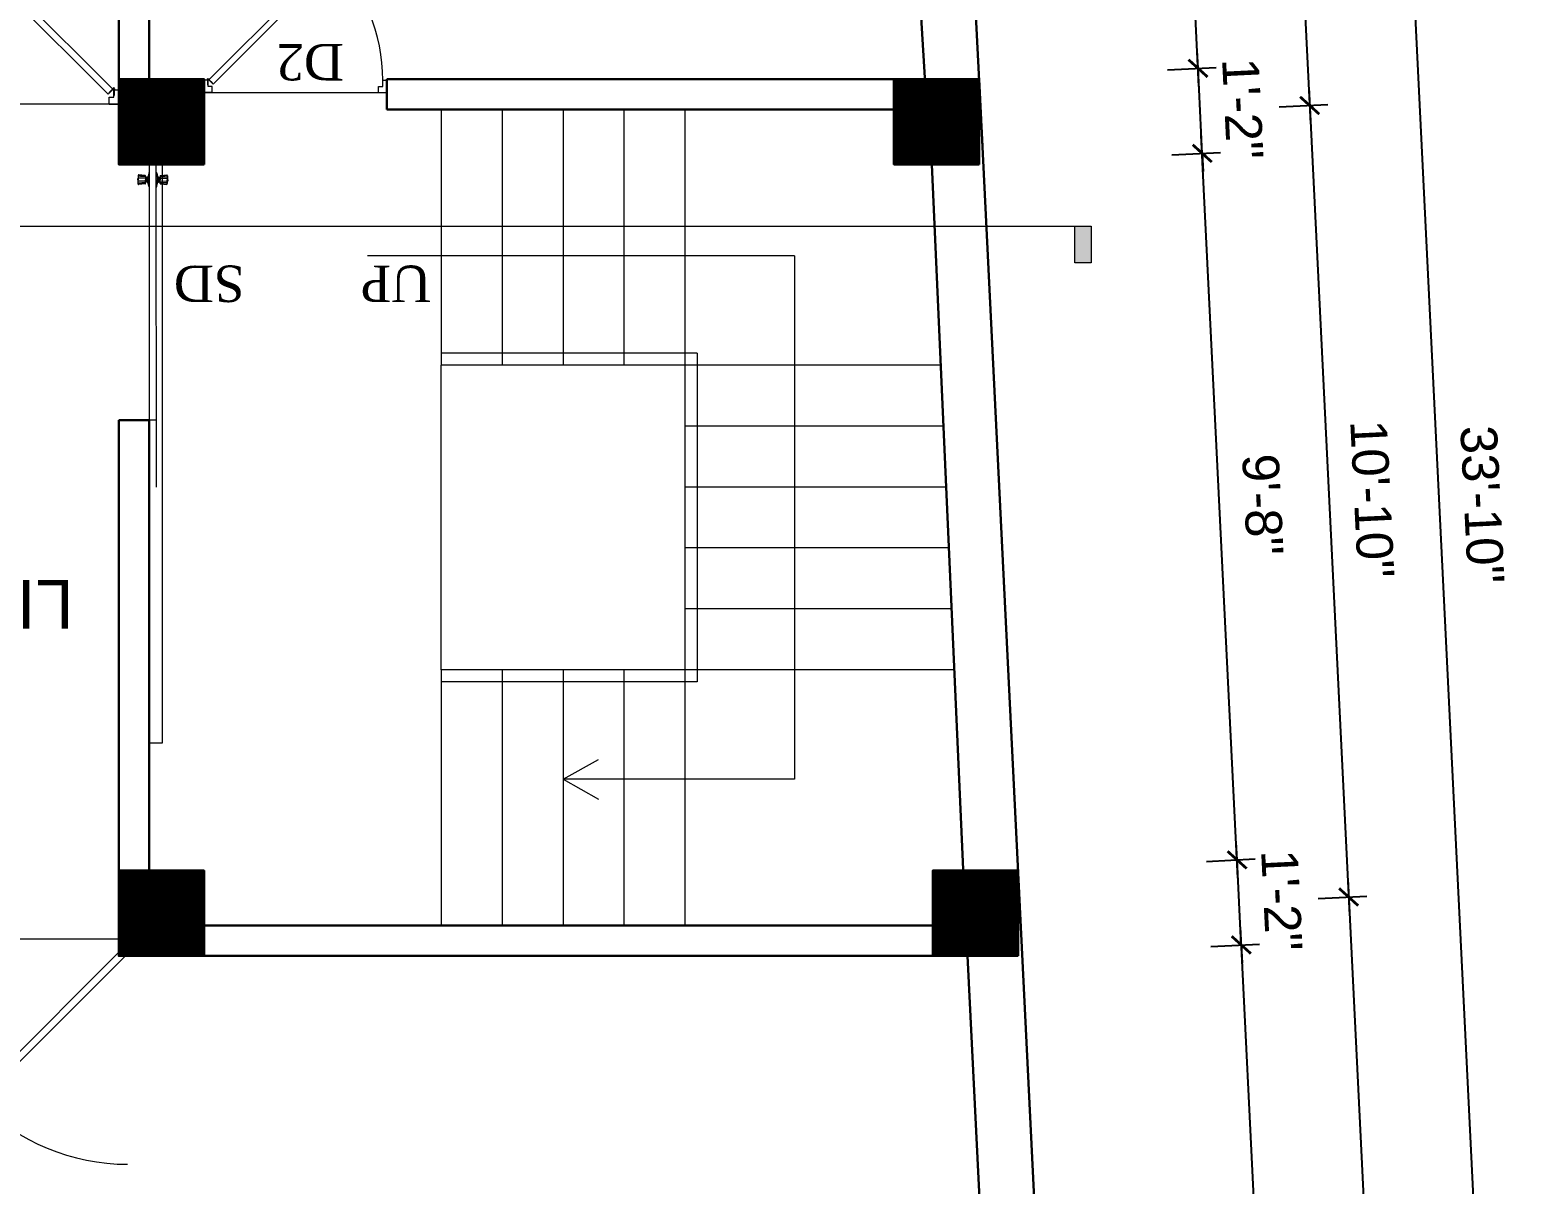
# Model space of a CAD drawing. Header units: inches. Extents: x -4737 to 13205, y 2479 to 13285.
# Drawn here: x -3622.5 to -3378.1, y 11320.3 to 11509.9 of the extents above; entities that cross this region are included whole.
import ezdxf
from ezdxf.enums import TextEntityAlignment as Align

# ---------------------------------------------------------------- set-up
doc = ezdxf.new("R2010")
doc.units = ezdxf.units.IN
doc.header["$MEASUREMENT"] = 0
doc.linetypes.add('HIDDEN2', pattern=[0.1875, 0.125, -0.0625])
for name, color, linetype, lineweight in [('Door', 205, 'Continuous', 13), ('hatch-.09', 8, 'Continuous', 9), ('Label', 7, 'Continuous', 13), ('ns_DIMS', 1, 'Continuous', 0), ('ns_DIMS @ 1', 1, 'Continuous', 0), ('ns_TEXT', 7, 'Continuous', 13), ('PUERTAS', 7, 'Continuous', 9), ('stair', 201, 'Continuous', 13), ('WALL', 12, 'Continuous', 30)]:
    doc.layers.add(name, color=color, linetype=linetype, lineweight=lineweight)
doc.styles.add('arial 1000', font='arial.ttf')
doc.styles.add('dim', font='arial.ttf', dxfattribs={"height": 7})
doc.styles.get("Standard").update_dxf_attribs({"font": 'arial.ttf'})
doc.styles.add('Tahoma', font='tahoma.ttf')
doc.dimstyles.new("1-8'", dxfattribs={"dimtxt": 6, "dimasz": 3, "dimexe": 3, "dimexo": 6, "dimgap": 4, "dimtad": 1, "dimdec": 0, "dimzin": 0, "dimdsep": 46, "dimlunit": 4, "dimtxsty": 'arial 1000', "dimblk": 'ARCHTICK', "dimcen": 8, "dimdle": 3, "dimclrt": 7, "dimazin": 0, "dimtfac": 1, "dimtdec": 0, "dimtix": 1, "dimtmove": 2, "dimatfit": 3, "dimfxl": 5, "dimfxlon": 1, "dimarcsym": 0})

# ---------------------------------------------------------------- blocks, each defined once
blk = doc.blocks.new('2ft6in')
at = {"layer": 'PUERTAS', "color": 2}
for p, q in [((0.84, 2.1), (21.02, 22.28)), ((21.71, 21.6), (21.02, 22.28)), ((21.71, 21.6), (1.47, 1.37)), ((18.33, 21.76), (18.31, 21.77)), ((21.18, 18.9), (21.2, 18.89)), ((0, 2), (0, 0)), ((0.6, 2), (0, 2)), ((1.33, 0), (0, 0)), ((0.6, 1.26), (0.6, 2.04)), ((0.67, 1.26), (0.6, 1.26)), ((0.67, 1.26), (0.67, 2.01)), ((0.67, 1), (0.67, 1.26)), ((1.33, 1), (0.67, 1)), ((1.31, 1.53), (0.79, 2.06)), ((1.36, 1.58), (0.81, 2.12)), ((1.36, 1.58), (1.31, 1.53)), ((1.47, 1.37), (1.31, 1.53)), ((1.33, 0), (1.33, 1)), ((28.67, 0), (28.67, 1)), ((28.67, 1), (29.33, 1)), ((28.67, 0), (30, 0)), ((29.33, 1), (29.33, 2)), ((29.33, 2), (30, 2)), ((30, 0), (30, 2))]:
    blk.add_line(p, q, dxfattribs=at)
at = {"layer": 'PUERTAS', "color": 8}
for p, q in [((18.44, 21.9), (18.56, 22.02)), ((18.58, 22.01), (18.56, 22.02)), ((19.42, 21.38), (18.75, 22.14)), ((19.51, 21.48), (18.88, 22.26)), ((19.55, 21.53), (18.93, 22.3)), ((18.81, 20.78), (18.04, 21.4)), ((18.86, 20.83), (18.08, 21.46)), ((18.95, 20.92), (18.2, 21.58)), ((18.44, 21.9), (18.31, 21.77)), ((19.07, 21.03), (18.34, 21.72)), ((19.3, 21.26), (18.61, 22)), ((18.91, 20.27), (19.19, 20.69)), ((19.13, 20.8), (19.03, 20.9)), ((19.15, 20.82), (19.05, 20.92)), ((19.09, 20.44), (19.25, 20.76)), ((19.19, 20.87), (19.1, 20.96)), ((19.25, 20.93), (19.16, 21.02)), ((19.28, 20.63), (19.32, 20.83)), ((19.4, 21.08), (19.31, 21.17)), ((19.47, 21.15), (19.38, 21.24)), ((19.43, 20.78), (19.4, 20.9)), ((19.51, 21.19), (19.42, 21.28)), ((19.55, 20.91), (19.43, 20.94)), ((19.53, 21.21), (19.44, 21.3)), ((19.7, 21.06), (19.51, 21.01)), ((19.89, 21.24), (19.58, 21.08)), ((20.07, 21.42), (19.64, 21.15)), ((19.69, 19.49), (20.12, 19.76)), ((19.87, 19.67), (20.18, 19.83)), ((20.06, 19.85), (20.25, 19.9)), ((20.21, 20), (20.33, 19.97)), ((20.23, 19.7), (20.32, 19.61)), ((20.25, 19.72), (20.34, 19.63)), ((20.29, 19.76), (20.38, 19.67)), ((20.33, 20.13), (20.36, 20.01)), ((20.36, 19.83), (20.45, 19.74)), ((20.48, 20.28), (20.44, 20.08)), ((20.46, 19.64), (21.14, 18.91)), ((20.5, 19.98), (20.6, 19.89)), ((20.67, 20.47), (20.51, 20.15)), ((20.85, 20.64), (20.57, 20.22)), ((20.57, 20.04), (20.66, 19.95)), ((20.61, 20.09), (20.7, 19.99)), ((20.63, 20.11), (20.72, 20.01)), ((20.69, 19.87), (21.42, 19.19)), ((20.81, 19.99), (21.56, 19.33)), ((20.9, 20.08), (21.68, 19.45)), ((20.95, 20.13), (21.72, 19.51)), ((20.21, 19.38), (20.83, 18.61)), ((20.25, 19.43), (20.88, 18.65)), ((20.34, 19.53), (21, 18.77)), ((21.32, 19.01), (21.2, 18.89)), ((21.32, 19.01), (21.44, 19.14)), ((21.43, 19.15), (21.44, 19.14)), ((0, 0), (30, 0))]:
    blk.add_line(p, q, dxfattribs=at)
at = {"layer": 'PUERTAS', "color": 1}
for p, q in [((18.82, 22.25), (18.45, 21.88)), ((18.9, 22.28), (18.48, 21.86)), ((18.84, 22.23), (18.82, 22.25)), ((19.54, 21.59), (18.99, 22.27)), ((18.06, 21.44), (18.48, 21.86)), ((18.74, 20.79), (18.06, 21.34)), ((18.08, 21.51), (18.45, 21.88)), ((18.11, 21.49), (18.08, 21.51)), ((18.83, 20.8), (19.18, 21.15)), ((18.84, 20.21), (19.1, 20.6)), ((18.85, 20.11), (18.84, 20.12)), ((18.92, 20.89), (18.93, 20.88)), ((19.02, 20.88), (19.24, 21.1)), ((19.12, 20.8), (19.03, 20.89)), ((19.1, 20.7), (19.11, 20.69)), ((19.1, 20.6), (19.1, 20.6)), ((19.11, 20.79), (19.33, 21.01)), ((19.54, 21.5), (19.18, 21.15)), ((19.45, 21.31), (19.24, 21.1)), ((19.55, 21.22), (19.33, 21.01)), ((19.45, 21.41), (19.45, 21.41)), ((19.54, 21.22), (19.45, 21.31)), ((19.64, 21.23), (19.64, 21.23)), ((19.64, 19.42), (20.02, 19.67)), ((19.74, 21.24), (19.73, 21.23)), ((20.12, 21.49), (19.74, 21.24)), ((20.02, 19.67), (20.03, 19.68)), ((20.12, 19.68), (20.12, 19.68)), ((20.21, 19.69), (20.43, 19.9)), ((20.22, 21.48), (20.22, 21.49)), ((20.22, 19.41), (20.57, 19.76)), ((20.22, 19.69), (20.31, 19.6)), ((20.31, 19.6), (20.52, 19.81)), ((20.65, 20.12), (20.43, 19.9)), ((20.74, 20.03), (20.52, 19.81)), ((20.93, 20.11), (20.57, 19.76)), ((20.64, 20.11), (20.73, 20.02)), ((20.66, 20.31), (20.65, 20.31)), ((20.65, 20.21), (20.65, 20.22)), ((20.91, 20.7), (20.66, 20.31)), ((20.84, 20.02), (20.83, 20.03)), ((20.91, 20.8), (20.91, 20.79)), ((21.02, 20.12), (21.7, 19.57)), ((19.53, 19.43), (19.54, 19.42)), ((20.22, 19.32), (20.76, 18.64)), ((20.31, 19.5), (20.31, 19.5)), ((20.86, 18.63), (21.28, 19.05)), ((20.91, 18.68), (20.94, 18.66)), ((20.94, 18.66), (21.31, 19.03)), ((21.7, 19.47), (21.28, 19.05)), ((21.67, 19.4), (21.31, 19.03)), ((21.65, 19.42), (21.67, 19.4))]:
    blk.add_line(p, q, dxfattribs=at)
at = {"layer": 'PUERTAS', "color": 2}
for radius in [0.129, 0.0627]:
    blk.add_circle((0.68, 2.14), radius, dxfattribs=at)
at = {"layer": 'PUERTAS', "color": 8}
blk.add_arc((0.68, 2.14), 28.65, 359.7285, 90.0333, dxfattribs=at)
at = {"layer": 'PUERTAS', "color": 1}
for centre, start, end in [((18.94, 22.23), 38.9236, 135), ((18.78, 20.84), 231.0764, 315), ((18.89, 20.16), 135, 225), ((18.97, 20.93), 225, 315), ((19.16, 20.74), 135, 219.7428), ((19.06, 20.65), 315, 39.7428), ((19.4, 21.36), 315, 45), ((19.49, 21.55), 315, 38.9236), ((19.6, 21.18), 50.2572, 135), ((19.68, 21.28), 230.2572, 315), ((20.07, 19.63), 50.2572, 135), ((20.17, 21.44), 45, 135), ((20.16, 19.73), 230.2572, 315), ((20.35, 19.55), 135, 225), ((20.7, 20.26), 135, 219.7428), ((20.6, 20.17), 315, 39.7428), ((20.78, 19.98), 45, 135), ((20.87, 20.75), 315, 45), ((20.98, 20.07), 51.0764, 135), ((21.65, 19.52), 315, 51.0764), ((19.59, 19.47), 225, 315), ((20.27, 19.36), 135, 218.9236), ((20.82, 18.68), 218.9236, 315)]:
    blk.add_arc(centre, 0.0667, start, end, dxfattribs=at)
blk = doc.blocks.new('*U33')
at = {"color": 3, "xscale": -1}
blk.add_blockref('2ft6in', (42, 0), dxfattribs=at)
blk = doc.blocks.new('3ft')
at = {"layer": 'PUERTAS', "color": 2}
for p, q in [((1.01, 2.52), (25.23, 26.74)), ((26.05, 25.92), (1.77, 1.64)), ((21.99, 26.11), (21.98, 26.13)), ((26.05, 25.92), (25.23, 26.74)), ((25.42, 22.68), (25.43, 22.67)), ((0.72, 1.52), (0.72, 2.44)), ((1.57, 1.84), (0.94, 2.47)), ((1.63, 1.89), (0.97, 2.55)), ((0, 2.4), (0, 0)), ((0.72, 2.4), (0, 2.4)), ((1.6, 0), (0, 0)), ((0.8, 1.52), (0.72, 1.52)), ((0.8, 1.52), (0.8, 2.41)), ((0.8, 1.2), (0.8, 1.52)), ((1.6, 1.2), (0.8, 1.2)), ((1.63, 1.89), (1.57, 1.84)), ((1.77, 1.64), (1.57, 1.84)), ((1.6, 0), (1.6, 1.2)), ((34.4, 0), (34.4, 1.2)), ((34.4, 1.2), (35.2, 1.2)), ((34.4, 0), (36, 0)), ((35.2, 1.2), (35.2, 2.4)), ((35.2, 2.4), (36, 2.4)), ((36, 0), (36, 2.4))]:
    blk.add_line(p, q, dxfattribs=at)
at = {"layer": 'PUERTAS', "color": 8}
for p, q in [((22.57, 24.94), (21.65, 25.68)), ((22.63, 24.99), (21.69, 25.75)), ((22.74, 25.1), (21.84, 25.9)), ((22.13, 26.28), (21.98, 26.13)), ((22.88, 25.24), (22.01, 26.06)), ((22.13, 26.28), (22.27, 26.42)), ((22.29, 26.41), (22.27, 26.42)), ((23.16, 25.52), (22.34, 26.39)), ((23.3, 25.66), (22.5, 26.56)), ((23.41, 25.77), (22.65, 26.71)), ((22.69, 24.32), (23.02, 24.83)), ((23.46, 25.83), (22.72, 26.75)), ((22.95, 24.96), (22.84, 25.07)), ((22.98, 24.99), (22.86, 25.1)), ((23.03, 25.04), (22.91, 25.15)), ((22.91, 24.53), (23.1, 24.91)), ((23.11, 25.12), (22.99, 25.23)), ((23.13, 24.76), (23.18, 24.99)), ((23.28, 25.3), (23.17, 25.41)), ((23.36, 25.37), (23.25, 25.49)), ((23.31, 24.94), (23.28, 25.08)), ((23.41, 25.43), (23.3, 25.54)), ((23.46, 25.09), (23.32, 25.13)), ((23.44, 25.45), (23.33, 25.56)), ((23.64, 25.27), (23.41, 25.22)), ((23.87, 25.49), (23.49, 25.3)), ((24.08, 25.71), (23.57, 25.38)), ((24.8, 24.56), (24.61, 24.18)), ((25.02, 24.77), (24.68, 24.26)), ((23.63, 23.38), (24.14, 23.72)), ((23.84, 23.6), (24.22, 23.79)), ((24.07, 23.82), (24.3, 23.88)), ((24.25, 24), (24.39, 23.97)), ((24.25, 23.26), (24.99, 22.34)), ((24.27, 23.64), (24.38, 23.53)), ((24.3, 23.67), (24.41, 23.56)), ((24.3, 23.32), (25.06, 22.38)), ((24.35, 23.72), (24.46, 23.61)), ((24.4, 24.15), (24.43, 24.01)), ((24.41, 23.43), (25.2, 22.53)), ((24.43, 23.8), (24.54, 23.69)), ((24.58, 24.33), (24.52, 24.1)), ((24.55, 23.57), (25.37, 22.7)), ((24.6, 23.97), (24.72, 23.86)), ((24.68, 24.05), (24.79, 23.94)), ((24.73, 24.1), (24.85, 23.99)), ((24.76, 24.13), (24.87, 24.02)), ((24.83, 23.85), (25.7, 23.03)), ((24.97, 23.99), (25.87, 23.2)), ((25.08, 24.1), (26.02, 23.34)), ((25.14, 24.15), (26.06, 23.41)), ((25.58, 22.82), (25.43, 22.67)), ((25.58, 22.82), (25.73, 22.97)), ((25.72, 22.98), (25.73, 22.97)), ((0, 0), (36, 0))]:
    blk.add_line(p, q, dxfattribs=at)
at = {"layer": 'PUERTAS', "color": 1}
for p, q in [((21.67, 25.73), (22.17, 26.23)), ((22.49, 24.95), (21.67, 25.61)), ((21.7, 25.82), (22.14, 26.26)), ((21.73, 25.79), (21.7, 25.82)), ((22.58, 26.7), (22.14, 26.26)), ((22.67, 26.73), (22.17, 26.23)), ((22.61, 26.67), (22.58, 26.7)), ((22.6, 24.96), (23.02, 25.38)), ((22.61, 24.25), (22.92, 24.72)), ((22.7, 25.07), (22.71, 25.06)), ((23.45, 25.91), (22.79, 26.73)), ((22.82, 25.06), (23.08, 25.32)), ((22.94, 24.95), (22.83, 25.07)), ((22.92, 24.72), (22.92, 24.72)), ((22.93, 24.94), (23.19, 25.21)), ((22.93, 24.84), (22.93, 24.83)), ((23.44, 25.81), (23.02, 25.38)), ((23.34, 25.58), (23.08, 25.32)), ((23.46, 25.47), (23.19, 25.21)), ((23.33, 25.7), (23.34, 25.69)), ((23.45, 25.46), (23.33, 25.57)), ((23.57, 25.47), (23.57, 25.47)), ((24.15, 25.79), (23.68, 25.48)), ((23.68, 25.48), (23.68, 25.48)), ((24.27, 25.78), (24.26, 25.79)), ((25.1, 24.84), (24.79, 24.38)), ((25.09, 24.96), (25.1, 24.95)), ((22.62, 24.13), (22.61, 24.14)), ((23.44, 23.31), (23.45, 23.3)), ((23.56, 23.3), (24.03, 23.61)), ((24.03, 23.61), (24.03, 23.62)), ((24.14, 23.62), (24.14, 23.62)), ((24.25, 23.62), (24.51, 23.89)), ((24.26, 23.29), (24.69, 23.71)), ((24.26, 23.63), (24.37, 23.52)), ((24.26, 23.18), (24.92, 22.37)), ((24.37, 23.52), (24.63, 23.77)), ((24.37, 23.4), (24.37, 23.4)), ((24.78, 24.15), (24.51, 23.89)), ((24.89, 24.03), (24.63, 23.77)), ((25.11, 24.14), (24.69, 23.71)), ((24.77, 24.14), (24.88, 24.03)), ((24.79, 24.38), (24.78, 24.37)), ((24.78, 24.26), (24.78, 24.26)), ((25, 24.03), (25, 24.03)), ((25.04, 22.36), (25.54, 22.86)), ((25.1, 22.42), (25.13, 22.39)), ((25.13, 22.39), (25.57, 22.83)), ((25.22, 24.14), (26.03, 23.48)), ((26.04, 23.37), (25.54, 22.86)), ((26.01, 23.27), (25.57, 22.83)), ((25.98, 23.3), (26.01, 23.27))]:
    blk.add_line(p, q, dxfattribs=at)
at = {"layer": 'PUERTAS', "color": 2}
for radius in [0.155, 0.0752]:
    blk.add_circle((0.82, 2.56), radius, dxfattribs=at)
at = {"layer": 'PUERTAS', "color": 8}
blk.add_arc((0.82, 2.56), 34.38, 359.7285, 90.0333, dxfattribs=at)
at = {"layer": 'PUERTAS', "color": 1}
for centre, start, end in [((22.54, 25.01), 231.0764, 315), ((22.73, 26.68), 38.9236, 135), ((22.77, 25.12), 225, 315), ((22.99, 24.89), 135, 219.7428), ((22.87, 24.78), 315, 39.7428), ((23.28, 25.63), 315, 45), ((23.39, 25.86), 315, 38.9236), ((23.51, 25.41), 50.2572, 135), ((23.62, 25.53), 230.2572, 315), ((24.2, 25.73), 45, 135), ((25.04, 24.89), 315, 45), ((22.67, 24.2), 135, 225), ((23.51, 23.36), 225, 315), ((24.09, 23.56), 50.2572, 135), ((24.2, 23.68), 230.2572, 315), ((24.32, 23.23), 135, 218.9236), ((24.42, 23.46), 135, 225), ((24.84, 24.31), 135, 219.7428), ((24.72, 24.21), 315, 39.7428), ((24.94, 23.98), 45, 135), ((24.98, 22.42), 218.9236, 315), ((25.17, 24.08), 51.0764, 135), ((25.98, 23.42), 315, 51.0764)]:
    blk.add_arc(centre, 0.08, start, end, dxfattribs=at)
blk = doc.blocks.new('*U36')
at = {"color": 3}
blk.add_blockref('3ft', (0, 0), dxfattribs=at)
blk = doc.blocks.new('*U53')
blk.add_hatch(color=256).paths.add_polyline_path([(-7.7473, 0.125), (-7.6914, 0.125), (-7.6914, 0), (-7.7473, 0)])
at = {"linetype": 'HIDDEN2', "ltscale": 100}
blk.add_line((-0.3125, 0), (-7.7473, 0), dxfattribs=at)
blk.add_lwpolyline([(-7.7473, 0.125), (-7.6914, 0.125), (-7.6914, 0), (-7.7473, 0)], close=True)
at = {"style": 'Tahoma', "flags": 8}
blk.add_attdef('VIEWNUMBER', text='', height=0.125, dxfattribs=at).set_placement((0, 0), align=Align.BOTTOM_CENTER)
blk.add_attdef('SHEETNUMBER', text='', height=0.125, dxfattribs=at).set_placement((0, -0.0625), align=Align.TOP_CENTER)
blk = doc.blocks.new('_ArchTick')
at = {"color": 0, "const_width": 0.15}
blk.add_lwpolyline([(-0.5, -0.5), (0.5, 0.5)], dxfattribs=at)
blk = doc.blocks.new('*D1078')
at = {"layer": 'Defpoints', "color": 0, "transparency": 16777216}
for p in [(-3423.61, 11359.64), (-3460.26, 11357.84), (-3453.73, 11239.33)]:
    blk.add_point(p, dxfattribs=at)
at = {"layer": 'ns_DIMS', "color": 0, "lineweight": -2, "transparency": 16777216}
for p, q in [((-3417.63, 11238.1), (-3423.76, 11362.64)), ((-3428.61, 11359.4), (-3420.62, 11359.79)), ((-3422.77, 11240.85), (-3414.78, 11241.25))]:
    blk.add_line(p, q, dxfattribs=at)
at = {"layer": 'ns_DIMS', "color": 0, "lineweight": -2, "transparency": 16777216, "xscale": 3, "yscale": 3, "zscale": 3}
for p, rotation in [((-3423.61, 11359.64), 92.82029601864667), ((-3417.77, 11241.1), 272.8202960186467)]:
    blk.add_blockref('_ArchTick', p, dxfattribs=dict(at, rotation=rotation))
at = {"layer": 'ns_DIMS', "color": 7, "transparency": 16777216, "insert": (-3413.64, 11300.72), "char_height": 6, "attachment_point": 5, "rotation": 272.8203, "style": 'arial 1000'}
blk.add_mtext('9\'-11"', dxfattribs=at)
blk = doc.blocks.new('*D1079')
at = {"layer": 'Defpoints', "color": 0, "transparency": 16777216}
for p in [(-3424.3, 11373.61), (-3460.26, 11371.84), (-3460.26, 11357.84)]:
    blk.add_point(p, dxfattribs=at)
at = {"layer": 'ns_DIMS', "color": 0, "lineweight": -2, "transparency": 16777216}
for p, q in [((-3424.3, 11373.61), (-3424.45, 11376.6)), ((-3429.3, 11373.36), (-3421.31, 11373.76)), ((-3423.61, 11359.64), (-3424.3, 11373.61)), ((-3428.61, 11359.4), (-3420.62, 11359.79)), ((-3423.61, 11359.64), (-3423.47, 11356.65))]:
    blk.add_line(p, q, dxfattribs=at)
at = {"layer": 'ns_DIMS', "color": 0, "lineweight": -2, "transparency": 16777216, "xscale": 3, "yscale": 3, "zscale": 3}
for p, rotation in [((-3424.3, 11373.61), 272.8202960186467), ((-3423.61, 11359.64), 92.82029601864667)]:
    blk.add_blockref('_ArchTick', p, dxfattribs=dict(at, rotation=rotation))
at = {"layer": 'ns_DIMS', "color": 7, "transparency": 16777216, "insert": (-3416.95, 11366.97), "char_height": 6, "attachment_point": 5, "rotation": 272.8203, "style": 'arial 1000'}
blk.add_mtext('1\'-2"', dxfattribs=at)
blk = doc.blocks.new('*D1080')
at = {"layer": 'Defpoints', "color": 0, "transparency": 16777216}
for p in [(-3466.66, 11487.84), (-3430.02, 11489.64), (-3460.26, 11371.84)]:
    blk.add_point(p, dxfattribs=at)
at = {"layer": 'ns_DIMS', "color": 0, "lineweight": -2, "transparency": 16777216}
for p, q in [((-3424.15, 11370.61), (-3430.17, 11492.64)), ((-3435.01, 11489.4), (-3427.02, 11489.79)), ((-3429.3, 11373.36), (-3421.31, 11373.76))]:
    blk.add_line(p, q, dxfattribs=at)
at = {"layer": 'ns_DIMS', "color": 0, "lineweight": -2, "transparency": 16777216, "xscale": 3, "yscale": 3, "zscale": 3}
for p, rotation in [((-3430.02, 11489.64), 92.82029601864667), ((-3424.3, 11373.61), 272.8202960186467)]:
    blk.add_blockref('_ArchTick', p, dxfattribs=dict(at, rotation=rotation))
at = {"layer": 'ns_DIMS', "color": 7, "transparency": 16777216, "insert": (-3420.11, 11431.97), "char_height": 6, "attachment_point": 5, "rotation": 272.8203, "style": 'arial 1000'}
blk.add_mtext('9\'-8"', dxfattribs=at)
blk = doc.blocks.new('*D1081')
at = {"layer": 'Defpoints', "color": 0, "transparency": 16777216}
for p in [(-3430.71, 11503.61), (-3466.66, 11501.84), (-3466.66, 11487.84)]:
    blk.add_point(p, dxfattribs=at)
at = {"layer": 'ns_DIMS', "color": 0, "lineweight": -2, "transparency": 16777216}
for p, q in [((-3430.71, 11503.61), (-3430.85, 11506.6)), ((-3435.7, 11503.36), (-3427.71, 11503.76)), ((-3430.02, 11489.64), (-3430.71, 11503.61)), ((-3435.01, 11489.4), (-3427.02, 11489.79)), ((-3430.02, 11489.64), (-3429.87, 11486.65))]:
    blk.add_line(p, q, dxfattribs=at)
at = {"layer": 'ns_DIMS', "color": 0, "lineweight": -2, "transparency": 16777216, "xscale": 3, "yscale": 3, "zscale": 3}
for p, rotation in [((-3430.71, 11503.61), 272.8202960186467), ((-3430.02, 11489.64), 92.82029601864667)]:
    blk.add_blockref('_ArchTick', p, dxfattribs=dict(at, rotation=rotation))
at = {"layer": 'ns_DIMS', "color": 7, "transparency": 16777216, "insert": (-3423.36, 11496.97), "char_height": 6, "attachment_point": 5, "rotation": 272.8203, "style": 'arial 1000'}
blk.add_mtext('1\'-2"', dxfattribs=at)
blk = doc.blocks.new('*D1082')
at = {"layer": 'Defpoints', "color": 0, "transparency": 16777216}
for p in [(-3433.64, 11563.09), (-3479.17, 11560.85), (-3466.66, 11501.84)]:
    blk.add_point(p, dxfattribs=at)
at = {"layer": 'ns_DIMS', "color": 0, "lineweight": -2, "transparency": 16777216}
for p, q in [((-3430.56, 11500.61), (-3433.78, 11566.08)), ((-3438.63, 11562.84), (-3430.64, 11563.24)), ((-3435.7, 11503.36), (-3427.71, 11503.76))]:
    blk.add_line(p, q, dxfattribs=at)
at = {"layer": 'ns_DIMS', "color": 0, "lineweight": -2, "transparency": 16777216, "xscale": 3, "yscale": 3, "zscale": 3}
for p, rotation in [((-3433.64, 11563.09), 92.82029601864667), ((-3430.71, 11503.61), 272.8202960186467)]:
    blk.add_blockref('_ArchTick', p, dxfattribs=dict(at, rotation=rotation))
at = {"layer": 'ns_DIMS', "color": 7, "transparency": 16777216, "insert": (-3425.13, 11533.7), "char_height": 6, "attachment_point": 5, "rotation": 272.8203, "style": 'arial 1000'}
blk.add_mtext("5'", dxfattribs=at)
blk = doc.blocks.new('*D1085')
at = {"layer": 'Defpoints', "color": 0, "transparency": 16777216}
for p in [(-3473.02, 11623.84), (-3412.38, 11497.51), (-3466.66, 11494.84)]:
    blk.add_point(p, dxfattribs=at)
at = {"layer": 'ns_DIMS', "color": 0, "lineweight": -2, "transparency": 16777216}
for p, q in [((-3418.89, 11629.51), (-3412.24, 11494.51)), ((-3423.73, 11626.26), (-3415.74, 11626.66)), ((-3417.38, 11497.26), (-3409.39, 11497.66))]:
    blk.add_line(p, q, dxfattribs=at)
at = {"layer": 'ns_DIMS', "color": 0, "lineweight": -2, "transparency": 16777216, "xscale": 3, "yscale": 3, "zscale": 3}
for p, rotation in [((-3418.74, 11626.51), 92.82029601863742), ((-3412.38, 11497.51), 272.8202960186374)]:
    blk.add_blockref('_ArchTick', p, dxfattribs=dict(at, rotation=rotation))
at = {"layer": 'ns_DIMS', "color": 7, "transparency": 16777216, "insert": (-3408.51, 11562.36), "char_height": 6, "attachment_point": 5, "rotation": 272.8203, "style": 'arial 1000'}
blk.add_mtext('10\'-9"', dxfattribs=at)
blk = doc.blocks.new('*D1086')
at = {"layer": 'Defpoints', "color": 0, "transparency": 16777216}
for p in [(-3473.02, 11630.84), (-3381.13, 11228.87), (-3453.04, 11225.33)]:
    blk.add_point(p, dxfattribs=at)
at = {"layer": 'ns_DIMS', "color": 0, "lineweight": -2, "transparency": 16777216}
for p, q in [((-3401.25, 11637.38), (-3380.98, 11225.87)), ((-3406.1, 11634.13), (-3398.11, 11634.53)), ((-3386.12, 11228.62), (-3378.13, 11229.02))]:
    blk.add_line(p, q, dxfattribs=at)
at = {"layer": 'ns_DIMS', "color": 0, "lineweight": -2, "transparency": 16777216, "xscale": 3, "yscale": 3, "zscale": 3}
for p, rotation in [((-3401.11, 11634.38), 92.82029601863792), ((-3381.13, 11228.87), 272.8202960186379)]:
    blk.add_blockref('_ArchTick', p, dxfattribs=dict(at, rotation=rotation))
at = {"layer": 'ns_DIMS', "color": 7, "transparency": 16777216, "insert": (-3384.06, 11431.97), "char_height": 6, "attachment_point": 5, "rotation": 272.8203, "style": 'arial 1000'}
blk.add_mtext('33\'-10"', dxfattribs=at)
blk = doc.blocks.new('*D1087')
at = {"layer": 'Defpoints', "color": 0, "transparency": 16777216}
for p in [(-3466.66, 11494.84), (-3405.98, 11367.51), (-3460.26, 11364.84)]:
    blk.add_point(p, dxfattribs=at)
at = {"layer": 'ns_DIMS', "color": 0, "lineweight": -2, "transparency": 16777216}
for p, q in [((-3412.53, 11500.51), (-3405.83, 11364.51)), ((-3417.38, 11497.26), (-3409.39, 11497.66)), ((-3410.97, 11367.26), (-3402.98, 11367.66))]:
    blk.add_line(p, q, dxfattribs=at)
at = {"layer": 'ns_DIMS', "color": 0, "lineweight": -2, "transparency": 16777216, "xscale": 3, "yscale": 3, "zscale": 3}
for p, rotation in [((-3412.38, 11497.51), 92.82029601864667), ((-3405.98, 11367.51), 272.8202960186467)]:
    blk.add_blockref('_ArchTick', p, dxfattribs=dict(at, rotation=rotation))
at = {"layer": 'ns_DIMS', "color": 7, "transparency": 16777216, "insert": (-3402.13, 11432.86), "char_height": 6, "attachment_point": 5, "rotation": 272.8203, "style": 'arial 1000'}
blk.add_mtext('10\'-10"', dxfattribs=at)
blk = doc.blocks.new('*D1088')
at = {"layer": 'Defpoints', "color": 0, "transparency": 16777216}
for p in [(-3460.26, 11364.84), (-3399.45, 11235), (-3453.73, 11232.33)]:
    blk.add_point(p, dxfattribs=at)
at = {"layer": 'ns_DIMS', "color": 0, "lineweight": -2, "transparency": 16777216}
for p, q in [((-3406.13, 11370.51), (-3399.3, 11232.01)), ((-3410.97, 11367.26), (-3402.98, 11367.66)), ((-3404.45, 11234.76), (-3396.46, 11235.15))]:
    blk.add_line(p, q, dxfattribs=at)
at = {"layer": 'ns_DIMS', "color": 0, "lineweight": -2, "transparency": 16777216, "xscale": 3, "yscale": 3, "zscale": 3}
for p, rotation in [((-3405.98, 11367.51), 92.82029601864667), ((-3399.45, 11235), 272.8202960186467)]:
    blk.add_blockref('_ArchTick', p, dxfattribs=dict(at, rotation=rotation))
at = {"layer": 'ns_DIMS', "color": 7, "transparency": 16777216, "insert": (-3395.71, 11301.6), "char_height": 6, "attachment_point": 5, "rotation": 272.8203, "style": 'arial 1000'}
blk.add_mtext('11\'-1"', dxfattribs=at)

msp = doc.modelspace()

# ---------------------------------------------------------------- hatches: boundary and pattern name
at = {"layer": 'hatch-.09'}
h = msp.add_hatch(dxfattribs=at)
h.set_pattern_fill('ANSI31', color=256, angle=180)
h.set_pattern_definition([(225, (11838.46353, 11777.9754), (0.0883883476, -0.0883883476), [])])
h.paths.add_polyline_path([(-3607.93, 11487.84), (-3593.93, 11487.84), (-3593.93, 11501.84), (-3607.93, 11501.84)])
h = msp.add_hatch(dxfattribs=at)
h.set_pattern_fill('ANSI31', color=256, angle=180)
h.set_pattern_definition([(225, (11965.72574, 11777.9754), (0.0883883476, -0.0883883476), [])])
h.paths.add_polyline_path([(-3480.66, 11487.84), (-3466.66, 11487.84), (-3466.66, 11501.84), (-3480.66, 11501.84)])
h = msp.add_hatch(dxfattribs=at)
h.set_pattern_fill('ANSI31', color=256, angle=180)
h.set_pattern_definition([(225, (11838.46353, 11647.9754), (0.0883883476, -0.0883883476), [])])
h.paths.add_polyline_path([(-3607.93, 11357.84), (-3593.93, 11357.84), (-3593.93, 11371.84), (-3607.93, 11371.84)])
h = msp.add_hatch(dxfattribs=at)
h.set_pattern_fill('ANSI31', color=256, angle=180)
h.set_pattern_definition([(225, (11972.12996, 11647.9754), (0.0883883476, -0.0883883476), [])])
h.paths.add_polyline_path([(-3474.26, 11357.84), (-3460.26, 11357.84), (-3460.26, 11371.84), (-3474.26, 11371.84)])

# ---------------------------------------------------------------- linework, layer by layer
at = {"layer": 'Door'}
msp.add_line((-3554.98, 11404.84), (-3554.98, 11454.84), dxfattribs=at)
msp.add_lwpolyline([(-3600.76, 11487.84), (-3602.93, 11487.84), (-3602.93, 11392.84), (-3600.76, 11392.84)], close=True, dxfattribs=at)
at = {"layer": 'ns_DIMS'}
for p, q in [((-3496.98, 11472.84), (-3567.09, 11472.84)), ((-3496.98, 11472.84), (-3496.98, 11386.84)), ((-3534.98, 11386.84), (-3529.17, 11390.1)), ((-3496.98, 11386.84), (-3534.98, 11386.84)), ((-3534.98, 11386.84), (-3529.17, 11383.57))]:
    msp.add_line(p, q, dxfattribs=at)
at = {"layer": 'PUERTAS', "color": 2}
for p, q in [((-3602.93, 11487.84), (-3602.92, 11434.84)), ((-3602.93, 11487.84), (-3601.77, 11487.84)), ((-3601.76, 11434.84), (-3601.77, 11487.84)), ((-3604.77, 11485.1), (-3604.79, 11485.1)), ((-3599.92, 11485.1), (-3599.9, 11485.1)), ((-3601.76, 11445.84), (-3602.92, 11445.84))]:
    msp.add_line(p, q, dxfattribs=at)
at = {"layer": 'PUERTAS', "color": 8}
for p, q in [((-3604.77, 11485.52), (-3604.79, 11485.52)), ((-3604.79, 11485.31), (-3604.79, 11485.52)), ((-3604.79, 11485.31), (-3604.79, 11485.1)), ((-3603.53, 11485.87), (-3604.73, 11485.99)), ((-3603.53, 11485.71), (-3604.73, 11485.79)), ((-3603.53, 11485.51), (-3604.73, 11485.55)), ((-3603.53, 11485.95), (-3604.71, 11486.07)), ((-3603.28, 11485.66), (-3603.44, 11485.66)), ((-3603.28, 11485.62), (-3603.44, 11485.62)), ((-3603.28, 11485.55), (-3603.44, 11485.55)), ((-3603.28, 11485.44), (-3603.44, 11485.44)), ((-3603.28, 11485.19), (-3603.44, 11485.19)), ((-3603.01, 11486.29), (-3603.14, 11485.7)), ((-3603.01, 11485.99), (-3603.14, 11485.59)), ((-3603.01, 11485.67), (-3603.14, 11485.47)), ((-3603.01, 11485.42), (-3603.14, 11485.34)), ((-3603.01, 11485.21), (-3603.14, 11485.28)), ((-3603.01, 11484.95), (-3603.14, 11485.16)), ((-3601.68, 11486.29), (-3601.56, 11485.7)), ((-3601.68, 11485.99), (-3601.56, 11485.59)), ((-3601.68, 11485.67), (-3601.56, 11485.47)), ((-3601.68, 11485.42), (-3601.56, 11485.34)), ((-3601.68, 11485.21), (-3601.56, 11485.28)), ((-3601.68, 11484.95), (-3601.56, 11485.16)), ((-3601.41, 11485.66), (-3601.25, 11485.66)), ((-3601.41, 11485.62), (-3601.25, 11485.62)), ((-3601.41, 11485.55), (-3601.25, 11485.55)), ((-3601.41, 11485.44), (-3601.25, 11485.44)), ((-3601.41, 11485.19), (-3601.25, 11485.19)), ((-3601.16, 11485.95), (-3599.98, 11486.07)), ((-3601.16, 11485.87), (-3599.96, 11485.99)), ((-3601.16, 11485.71), (-3599.96, 11485.79)), ((-3601.16, 11485.51), (-3599.96, 11485.55)), ((-3599.92, 11485.52), (-3599.9, 11485.52)), ((-3599.9, 11485.31), (-3599.9, 11485.52)), ((-3599.9, 11485.31), (-3599.9, 11485.1)), ((-3603.53, 11485.12), (-3604.73, 11485.08)), ((-3603.53, 11484.92), (-3604.73, 11484.84)), ((-3603.53, 11484.76), (-3604.73, 11484.63)), ((-3603.53, 11484.68), (-3604.71, 11484.56)), ((-3603.28, 11485.08), (-3603.44, 11485.08)), ((-3603.28, 11485), (-3603.44, 11485)), ((-3603.28, 11484.97), (-3603.44, 11484.97)), ((-3603.01, 11484.64), (-3603.14, 11485.04)), ((-3603.01, 11484.33), (-3603.14, 11484.93)), ((-3601.68, 11484.64), (-3601.56, 11485.04)), ((-3601.68, 11484.33), (-3601.56, 11484.93)), ((-3601.41, 11485.08), (-3601.25, 11485.08)), ((-3601.41, 11485), (-3601.25, 11485)), ((-3601.41, 11484.97), (-3601.25, 11484.97)), ((-3601.16, 11485.12), (-3599.96, 11485.08)), ((-3601.16, 11484.92), (-3599.96, 11484.84)), ((-3601.16, 11484.76), (-3599.96, 11484.63)), ((-3601.16, 11484.68), (-3599.98, 11484.56))]:
    msp.add_line(p, q, dxfattribs=at)
at = {"layer": 'PUERTAS', "color": 1}
for p, q in [((-3604.73, 11485.94), (-3604.77, 11485.94)), ((-3604.77, 11485.94), (-3604.77, 11485.31)), ((-3604.77, 11484.69), (-3604.77, 11485.31)), ((-3604.73, 11486.03), (-3604.73, 11485.31)), ((-3604.73, 11484.6), (-3604.73, 11485.31)), ((-3603.6, 11485.99), (-3604.64, 11486.1)), ((-3603.53, 11485.91), (-3603.53, 11485.31)), ((-3603.53, 11485.76), (-3603.52, 11485.76)), ((-3603.53, 11484.71), (-3603.53, 11485.31)), ((-3603.44, 11485.68), (-3603.44, 11485.31)), ((-3603.28, 11485.67), (-3603.44, 11485.67)), ((-3603.44, 11484.95), (-3603.44, 11485.31)), ((-3603.28, 11485.69), (-3603.28, 11485.31)), ((-3603.28, 11484.94), (-3603.28, 11485.31)), ((-3603.21, 11485.77), (-3603.2, 11485.77)), ((-3603.02, 11486.4), (-3603.13, 11485.86)), ((-3603.13, 11485.86), (-3603.13, 11485.85)), ((-3602.93, 11486.48), (-3602.94, 11486.48)), ((-3601.76, 11486.48), (-3601.75, 11486.48)), ((-3601.67, 11486.4), (-3601.56, 11485.86)), ((-3601.56, 11485.86), (-3601.56, 11485.85)), ((-3601.48, 11485.77), (-3601.49, 11485.77)), ((-3601.41, 11485.69), (-3601.41, 11485.31)), ((-3601.41, 11485.67), (-3601.25, 11485.67)), ((-3601.41, 11484.94), (-3601.41, 11485.31)), ((-3601.25, 11485.68), (-3601.25, 11485.31)), ((-3601.25, 11484.95), (-3601.25, 11485.31)), ((-3601.16, 11485.76), (-3601.17, 11485.76)), ((-3601.16, 11485.91), (-3601.16, 11485.31)), ((-3601.16, 11484.71), (-3601.16, 11485.31)), ((-3601.09, 11485.99), (-3600.05, 11486.1)), ((-3599.96, 11486.03), (-3599.96, 11485.31)), ((-3599.96, 11485.94), (-3599.92, 11485.94)), ((-3599.96, 11484.6), (-3599.96, 11485.31)), ((-3599.92, 11485.94), (-3599.92, 11485.31)), ((-3599.92, 11484.69), (-3599.92, 11485.31)), ((-3604.73, 11484.69), (-3604.77, 11484.69)), ((-3603.6, 11484.63), (-3604.64, 11484.52)), ((-3603.53, 11484.87), (-3603.52, 11484.87)), ((-3603.28, 11484.96), (-3603.44, 11484.96)), ((-3603.21, 11484.86), (-3603.2, 11484.86)), ((-3603.13, 11484.77), (-3603.13, 11484.78)), ((-3603.02, 11484.23), (-3603.13, 11484.77)), ((-3602.93, 11484.15), (-3602.94, 11484.15)), ((-3601.76, 11484.15), (-3601.75, 11484.15)), ((-3601.67, 11484.23), (-3601.56, 11484.77)), ((-3601.56, 11484.77), (-3601.56, 11484.78)), ((-3601.48, 11484.86), (-3601.49, 11484.86)), ((-3601.41, 11484.96), (-3601.25, 11484.96)), ((-3601.16, 11484.87), (-3601.17, 11484.87)), ((-3601.09, 11484.63), (-3600.05, 11484.52)), ((-3599.96, 11484.69), (-3599.92, 11484.69))]:
    msp.add_line(p, q, dxfattribs=at)
for centre, start, end in [((-3604.65, 11486.03), 83.9236, 180), ((-3603.61, 11485.91), 360, 83.9236), ((-3603.52, 11485.68), 360, 90), ((-3603.2, 11485.69), 95.2572, 180), ((-3603.21, 11485.85), 275.2572, 360), ((-3602.94, 11486.4), 90, 180), ((-3601.75, 11486.4), 360, 90), ((-3601.48, 11485.85), 180, 264.7428), ((-3601.49, 11485.69), 360, 84.7428), ((-3601.17, 11485.68), 90, 180), ((-3601.08, 11485.91), 96.0764, 180), ((-3600.04, 11486.03), 360, 96.0764), ((-3604.65, 11484.6), 180, 276.0764), ((-3603.61, 11484.71), 276.0764, 360), ((-3603.52, 11484.95), 270, 360), ((-3603.2, 11484.94), 180, 264.7428), ((-3603.21, 11484.78), 360, 84.7428), ((-3602.94, 11484.23), 180, 270), ((-3601.75, 11484.23), 270, 360), ((-3601.48, 11484.78), 95.2572, 180), ((-3601.49, 11484.94), 275.2572, 360), ((-3601.17, 11484.95), 180, 270), ((-3601.08, 11484.71), 180, 263.9236)]:
    msp.add_arc(centre, 0.08, start, end, dxfattribs=at)
at = {"layer": 'stair', "linetype": 'ByBlock', "ltscale": 5}
for p, q in [((-3554.98, 11496.84), (-3554.98, 11454.84)), ((-3544.98, 11496.84), (-3544.98, 11454.84)), ((-3534.98, 11496.84), (-3534.98, 11454.84)), ((-3524.98, 11496.84), (-3524.98, 11454.84)), ((-3514.98, 11496.84), (-3514.98, 11362.84)), ((-3512.98, 11456.84), (-3554.98, 11456.84)), ((-3512.98, 11456.84), (-3512.98, 11402.84)), ((-3472.94, 11454.84), (-3554.98, 11454.84)), ((-3472.49, 11444.84), (-3514.98, 11444.84)), ((-3472.05, 11434.84), (-3514.98, 11434.84)), ((-3471.6, 11424.84), (-3514.98, 11424.84)), ((-3471.16, 11414.84), (-3514.98, 11414.84)), ((-3470.71, 11404.84), (-3554.98, 11404.84)), ((-3554.98, 11404.84), (-3554.98, 11362.84)), ((-3544.98, 11404.84), (-3544.98, 11362.84)), ((-3534.98, 11404.84), (-3534.98, 11362.84)), ((-3524.98, 11404.84), (-3524.98, 11362.84)), ((-3512.98, 11402.84), (-3554.98, 11402.84))]:
    msp.add_line(p, q, dxfattribs=at)
at = {"layer": 'WALL'}
for p, q in [((-3466.12, 11490.84), (-3473.02, 11630.84)), ((-3607.93, 11560.84), (-3607.93, 11501.84)), ((-3602.93, 11555.84), (-3602.93, 11501.84)), ((-3474.86, 11490.36), (-3478.87, 11555.84)), ((-3563.91, 11501.84), (-3479.87, 11501.84)), ((-3563.91, 11501.84), (-3563.91, 11496.84)), ((-3466.66, 11501.84), (-3453.04, 11225.33)), ((-3480.12, 11496.84), (-3563.93, 11496.84)), ((-3602.93, 11487.84), (-3607.93, 11487.84)), ((-3474.41, 11487.84), (-3469.2, 11370.84)), ((-3607.93, 11371.84), (-3607.93, 11445.84)), ((-3607.93, 11445.84), (-3602.93, 11445.84)), ((-3602.93, 11371.84), (-3602.93, 11445.84)), ((-3593.93, 11362.84), (-3473.96, 11362.84)), ((-3605.68, 11357.84), (-3468.73, 11357.84)), ((-3468.58, 11357.84), (-3462.74, 11239.33))]:
    msp.add_line(p, q, dxfattribs=at)
for points in [[(-3593.93, 11487.84), (-3607.93, 11487.84), (-3607.93, 11501.84), (-3593.93, 11501.84)], [(-3466.66, 11487.84), (-3480.66, 11487.84), (-3480.66, 11501.84), (-3466.66, 11501.84)], [(-3593.93, 11357.84), (-3607.93, 11357.84), (-3607.93, 11371.84), (-3593.93, 11371.84)], [(-3460.26, 11357.84), (-3474.26, 11357.84), (-3474.26, 11371.84), (-3460.26, 11371.84)]]:
    msp.add_lwpolyline(points, close=True, dxfattribs=at)

# ---------------------------------------------------------------- block references
at = {"layer": 'ns_DIMS @ 1', "xscale": 48, "yscale": 48, "zscale": 48, "rotation": 180}
msp.add_blockref('*U53', (-3820.12, 11477.67), dxfattribs=at)
at = {"layer": 'WALL', "xscale": -1}
for name, p in [('*U36', (-3607.93, 11497.7)), ('*U33', (-3551.93, 11499.65))]:
    msp.add_blockref(name, p, dxfattribs=at)
at = {"layer": 'WALL', "rotation": 180}
msp.add_blockref('*U36', (-3605.68, 11360.56), dxfattribs=at)

# ---------------------------------------------------------------- texts
at = {"layer": 'Label', "color": 5, "linetype": 'ByBlock', "insert": (-3652.61, 11411.59), "char_height": 8, "width": 88.4068, "attachment_point": 2, "rotation": 180, "style": 'dim'}
msp.add_mtext('LIVING ROOM', dxfattribs=at)
at = {"layer": 'ns_TEXT', "char_height": 6, "attachment_point": 1, "rotation": 180}
for s, insert in [('\\pi5.71575;{\\fTimes New Roman|b0|i0|c0|p18;D2}', (-3565.26, 11501.61)), ('\\pi5.65303;{\\fTimes New Roman|b0|i0|c0|p18;SD}', (-3581.64, 11465.21)), ('\\pi5.38698;{\\fTimes New Roman|b0|i0|c0|p18;UP}', (-3551.27, 11465.21))]:
    msp.add_mtext_dynamic_manual_height_columns(s, width=21.7401, gutter_width=72, heights=[4.46], dxfattribs=dict(at, insert=insert))

# ---------------------------------------------------------------- dimensions: what is measured, and where the dimension line sits
at = {"layer": 'ns_DIMS'}
for p1, p2, distance, picture, middle in [((-3473.02, 11630.84), (-3453.04, 11225.33), 72, '*D1086', (-3384.06, 11431.97)), ((-3473.02, 11623.84), (-3466.66, 11494.84), 54.34, '*D1085', (-3408.51, 11562.36))]:
    dim = msp.add_aligned_dim(p1=p1, p2=p2, distance=distance, dimstyle="1-8'", dxfattribs=at)
    dim.commit()
    dim.dimension.update_dxf_attribs({"geometry": picture, "text_midpoint": middle})
for base, p1, p2, angle, picture, middle in [((-3433.64, 11563.09), (-3466.66, 11501.84), (-3479.17, 11560.85), 272.8203, '*D1082', (-3425.13, 11533.7)), ((-3430.71, 11503.61), (-3466.66, 11487.84), (-3466.66, 11501.84), 272.8203, '*D1081', (-3423.36, 11496.97)), ((-3405.98, 11367.51), (-3466.66, 11494.84), (-3460.26, 11364.84), 92.8203, '*D1087', (-3402.13, 11432.86)), ((-3430.02, 11489.64), (-3460.26, 11371.84), (-3466.66, 11487.84), 272.8203, '*D1080', (-3420.11, 11431.97)), ((-3424.3, 11373.61), (-3460.26, 11357.84), (-3460.26, 11371.84), 272.8203, '*D1079', (-3416.95, 11366.97)), ((-3399.45, 11235), (-3460.26, 11364.84), (-3453.73, 11232.33), 92.8203, '*D1088', (-3395.71, 11301.6)), ((-3423.61, 11359.64), (-3453.73, 11239.33), (-3460.26, 11357.84), 272.8203, '*D1078', (-3413.64, 11300.72))]:
    dim = msp.add_linear_dim(base=base, p1=p1, p2=p2, angle=angle, dimstyle="1-8'", dxfattribs=at)
    dim.commit()
    dim.dimension.update_dxf_attribs({"geometry": picture, "text_midpoint": middle})

doc.saveas('drawing.dxf')
